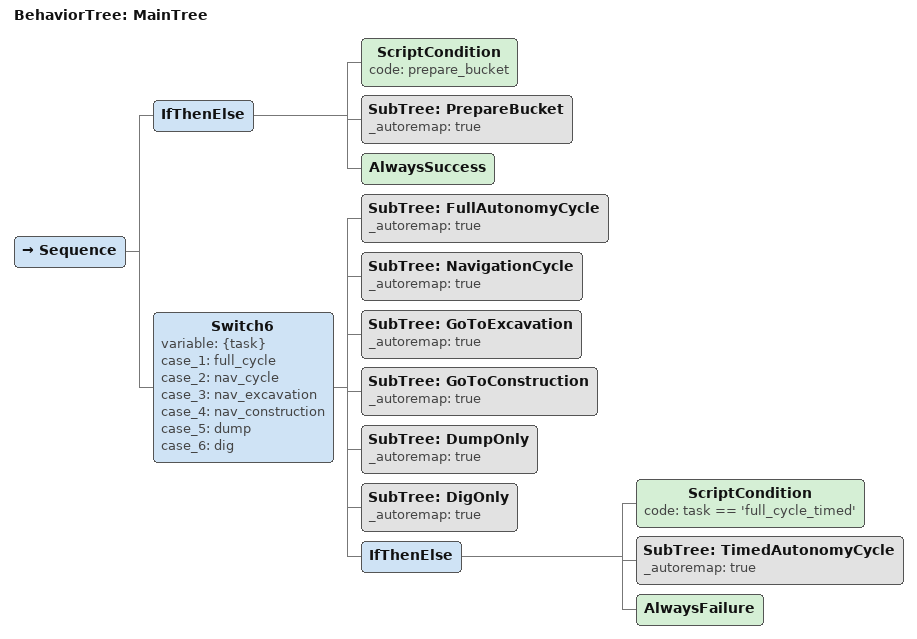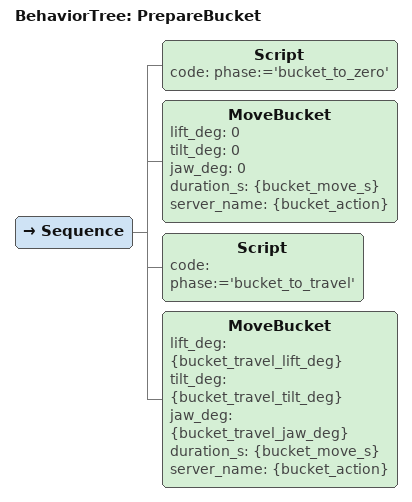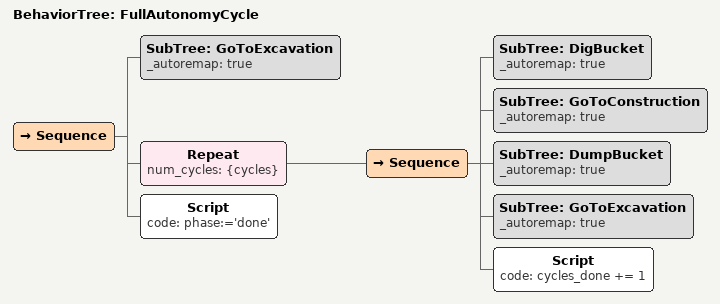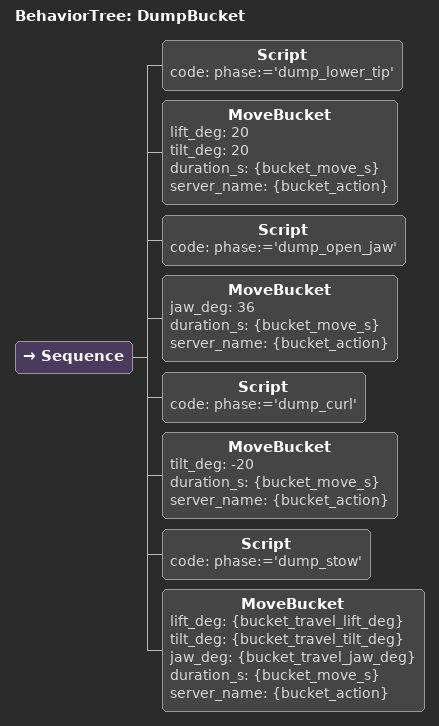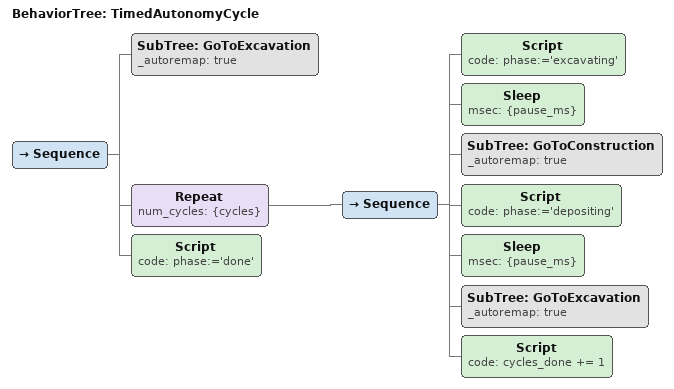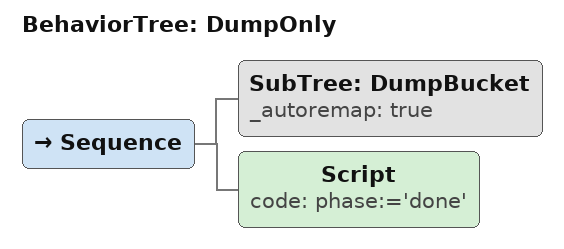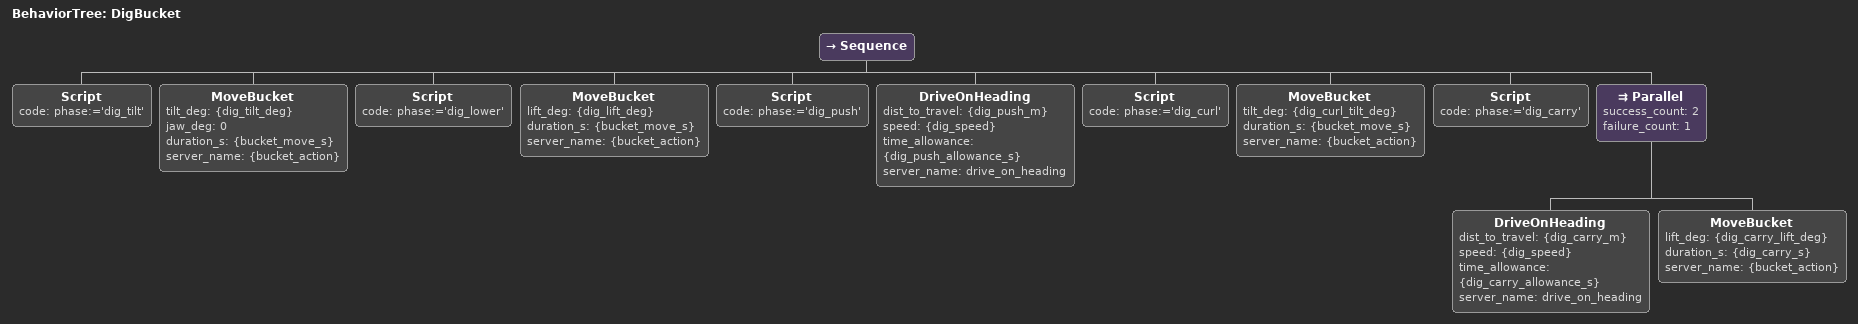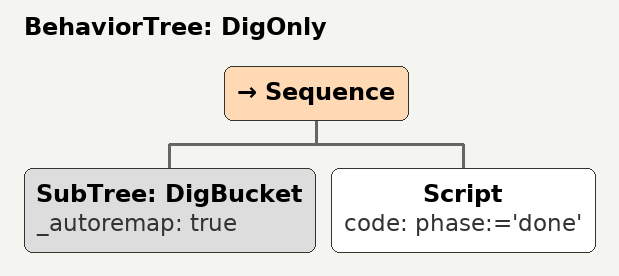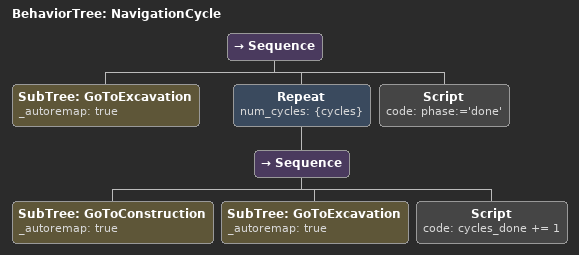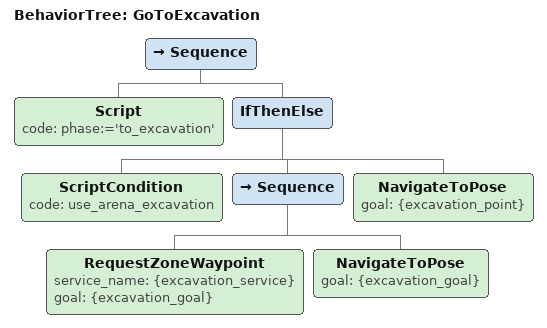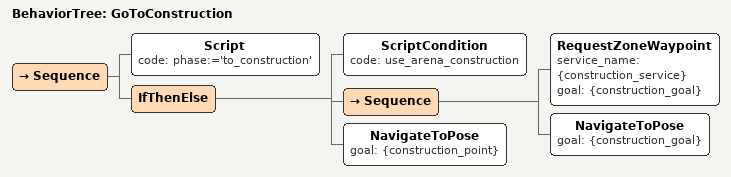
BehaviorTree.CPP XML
<root BTCPP_format="4" main_tree_to_execute="MainTree">

  <BehaviorTree ID="MainTree">
    <Sequence>
      <IfThenElse>
        <ScriptCondition code="prepare_bucket"/>
        <SubTree ID="PrepareBucket" _autoremap="true"/>
        <AlwaysSuccess/>
      </IfThenElse>
      <Switch6 variable="{task}"
               case_1="full_cycle" case_2="nav_cycle"
               case_3="nav_excavation" case_4="nav_construction"
               case_5="dump" case_6="dig">
        <SubTree ID="FullAutonomyCycle" _autoremap="true"/>
        <SubTree ID="NavigationCycle" _autoremap="true"/>
        <SubTree ID="GoToExcavation" _autoremap="true"/>
        <SubTree ID="GoToConstruction" _autoremap="true"/>
        <SubTree ID="DumpOnly" _autoremap="true"/>
        <SubTree ID="DigOnly" _autoremap="true"/>
        <!-- BT.CPP stops at Switch6, so the seventh task is the default branch's
             own check. Anything else is still an unknown task: fail rather than
             guess. -->
        <IfThenElse>
          <ScriptCondition code="task == 'full_cycle_timed'"/>
          <SubTree ID="TimedAutonomyCycle" _autoremap="true"/>
          <AlwaysFailure/>
        </IfThenElse>
      </Switch6>
    </Sequence>
  </BehaviorTree>

  <BehaviorTree ID="PrepareBucket">
    <Sequence>
      <Script code="phase:='bucket_to_zero'"/>
      <MoveBucket lift_deg="0" tilt_deg="0" jaw_deg="0"
                  duration_s="{bucket_move_s}" server_name="{bucket_action}"/>
      <Script code="phase:='bucket_to_travel'"/>
      <MoveBucket lift_deg="{bucket_travel_lift_deg}" tilt_deg="{bucket_travel_tilt_deg}"
                  jaw_deg="{bucket_travel_jaw_deg}"
                  duration_s="{bucket_move_s}" server_name="{bucket_action}"/>
    </Sequence>
  </BehaviorTree>

  <BehaviorTree ID="FullAutonomyCycle">
    <Sequence>
      <SubTree ID="GoToExcavation" _autoremap="true"/>
      <Repeat num_cycles="{cycles}">
        <Sequence>
          <SubTree ID="DigBucket" _autoremap="true"/>
          <SubTree ID="GoToConstruction" _autoremap="true"/>
          <SubTree ID="DumpBucket" _autoremap="true"/>
          <SubTree ID="GoToExcavation" _autoremap="true"/>
          <Script code="cycles_done += 1"/>
        </Sequence>
      </Repeat>
      <Script code="phase:='done'"/>
    </Sequence>
  </BehaviorTree>

  <BehaviorTree ID="DumpBucket">
    <Sequence>
      <Script code="phase:='dump_lower_tip'"/>
      <MoveBucket lift_deg="20" tilt_deg="20"
                  duration_s="{bucket_move_s}" server_name="{bucket_action}"/>
      <Script code="phase:='dump_open_jaw'"/>
      <MoveBucket jaw_deg="36"
                  duration_s="{bucket_move_s}" server_name="{bucket_action}"/>
      <Script code="phase:='dump_curl'"/>
      <MoveBucket tilt_deg="-20"
                  duration_s="{bucket_move_s}" server_name="{bucket_action}"/>
      <Script code="phase:='dump_stow'"/>
      <MoveBucket lift_deg="{bucket_travel_lift_deg}" tilt_deg="{bucket_travel_tilt_deg}"
                  jaw_deg="{bucket_travel_jaw_deg}"
                  duration_s="{bucket_move_s}" server_name="{bucket_action}"/>
    </Sequence>
  </BehaviorTree>

  <BehaviorTree ID="TimedAutonomyCycle">
    <Sequence>
      <SubTree ID="GoToExcavation" _autoremap="true"/>
      <Repeat num_cycles="{cycles}">
        <Sequence>
          <Script code="phase:='excavating'"/>
          <Sleep msec="{pause_ms}"/>
          <SubTree ID="GoToConstruction" _autoremap="true"/>
          <Script code="phase:='depositing'"/>
          <Sleep msec="{pause_ms}"/>
          <SubTree ID="GoToExcavation" _autoremap="true"/>
          <Script code="cycles_done += 1"/>
        </Sequence>
      </Repeat>
      <Script code="phase:='done'"/>
    </Sequence>
  </BehaviorTree>

  <!-- Same loop as FullAutonomyCycle without the bucket steps. -->
  <!--
    Dump only (StartMission MODE_DUMP_ONLY): the same DumpBucket sequence FullAutonomyCycle
    runs at construction, once, wherever the rover is standing. No driving.
  -->
  <BehaviorTree ID="DumpOnly">
    <Sequence>
      <SubTree ID="DumpBucket" _autoremap="true"/>
      <Script code="phase:='done'"/>
    </Sequence>
  </BehaviorTree>

  <BehaviorTree ID="DigBucket">
    <Sequence>
      <Script code="phase:='dig_tilt'"/>
      <MoveBucket tilt_deg="{dig_tilt_deg}" jaw_deg="0"
                  duration_s="{bucket_move_s}" server_name="{bucket_action}"/>
      <Script code="phase:='dig_lower'"/>
      <MoveBucket lift_deg="{dig_lift_deg}"
                  duration_s="{bucket_move_s}" server_name="{bucket_action}"/>
      <Script code="phase:='dig_push'"/>
      <DriveOnHeading dist_to_travel="{dig_push_m}" speed="{dig_speed}"
                      time_allowance="{dig_push_allowance_s}" server_name="drive_on_heading"/>
      <Script code="phase:='dig_curl'"/>
      <MoveBucket tilt_deg="{dig_curl_tilt_deg}"
                  duration_s="{bucket_move_s}" server_name="{bucket_action}"/>
      <Script code="phase:='dig_carry'"/>
      <Parallel success_count="2" failure_count="1">
        <DriveOnHeading dist_to_travel="{dig_carry_m}" speed="{dig_speed}"
                        time_allowance="{dig_carry_allowance_s}" server_name="drive_on_heading"/>
        <MoveBucket lift_deg="{dig_carry_lift_deg}"
                    duration_s="{dig_carry_s}" server_name="{bucket_action}"/>
      </Parallel>
    </Sequence>
  </BehaviorTree>

  <!--
    Dig only (StartMission MODE_DIG_ONLY): DigBucket once, from where the rover stands.
  -->
  <BehaviorTree ID="DigOnly">
    <Sequence>
      <SubTree ID="DigBucket" _autoremap="true"/>
      <Script code="phase:='done'"/>
    </Sequence>
  </BehaviorTree>

  <BehaviorTree ID="NavigationCycle">
    <Sequence>
      <SubTree ID="GoToExcavation" _autoremap="true"/>
      <Repeat num_cycles="{cycles}">
        <Sequence>
          <SubTree ID="GoToConstruction" _autoremap="true"/>
          <SubTree ID="GoToExcavation" _autoremap="true"/>
          <Script code="cycles_done += 1"/>
        </Sequence>
      </Repeat>
      <Script code="phase:='done'"/>
    </Sequence>
  </BehaviorTree>

  <BehaviorTree ID="GoToExcavation">
    <Sequence>
      <Script code="phase:='to_excavation'"/>
      <IfThenElse>
        <ScriptCondition code="use_arena_excavation"/>
        <Sequence>
          <RequestZoneWaypoint service_name="{excavation_service}" goal="{excavation_goal}"/>
          <NavigateToPose goal="{excavation_goal}"/>
        </Sequence>
        <NavigateToPose goal="{excavation_point}"/>
      </IfThenElse>
    </Sequence>
  </BehaviorTree>

  <BehaviorTree ID="GoToConstruction">
    <Sequence>
      <Script code="phase:='to_construction'"/>
      <IfThenElse>
        <ScriptCondition code="use_arena_construction"/>
        <Sequence>
          <RequestZoneWaypoint service_name="{construction_service}" goal="{construction_goal}"/>
          <NavigateToPose goal="{construction_goal}"/>
        </Sequence>
        <NavigateToPose goal="{construction_point}"/>
      </IfThenElse>
    </Sequence>
  </BehaviorTree>

</root>
